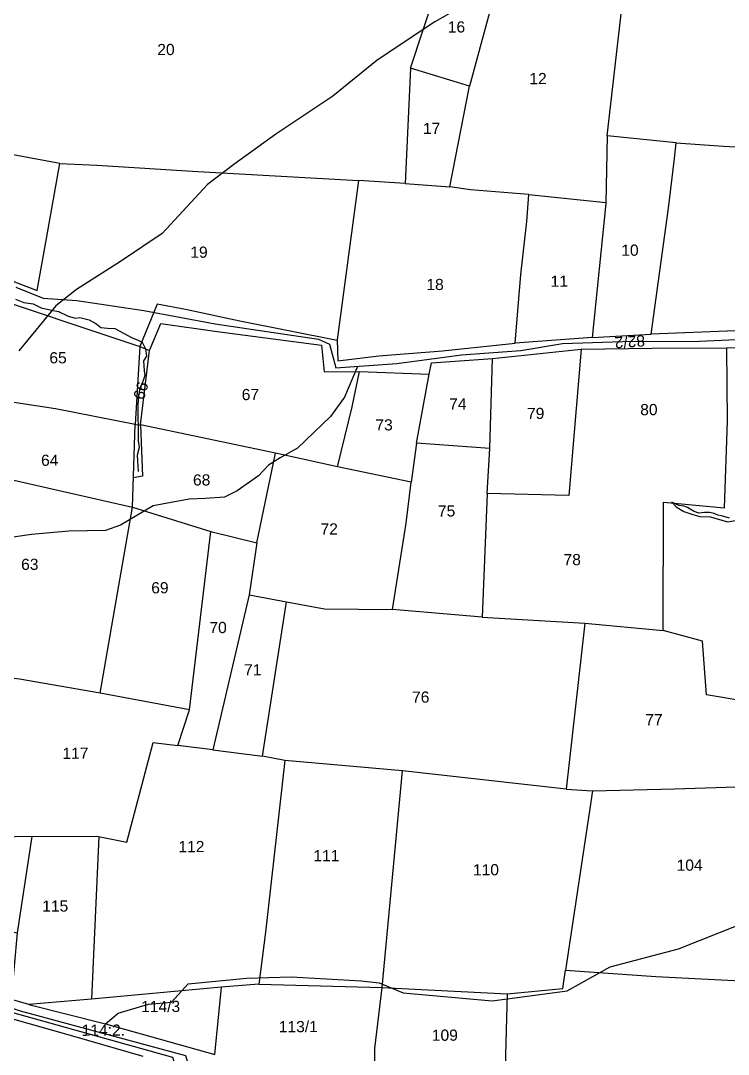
# Model space of a CAD drawing. Header units: inches. Extents: x 304037 to 460575, y 1453943 to 1639883.
# Drawn here: x 333011 to 333768, y 1603785 to 1604893 of the extents above; entities that cross this region are included whole.
import ezdxf

# ---------------------------------------------------------------- set-up
doc = ezdxf.new("R2010")
doc.units = ezdxf.units.IN
doc.header["$MEASUREMENT"] = 0
doc.linetypes.add('ACAD_ISO07W100', pattern=[3, 0, -3])
doc.layers.add('FOOTPATH', color=150, linetype='ACAD_ISO07W100', lineweight=30)
doc.layers.add('ROAD', color=1, linetype='Continuous', lineweight=25)
for name, color, linetype in [('NALA', 4, 'Continuous'), ('SURVEY_BND', 7, 'Continuous'), ('SURVEY_NO', 7, 'Continuous')]:
    doc.layers.add(name, color=color, linetype=linetype)
doc.styles.get("Standard").update_dxf_attribs({"font": 'arial.ttf'})

# ---------------------------------------------------------------- blocks, each defined once
blk = doc.blocks.new('THOPUGUNTA')
at = {"layer": 'FOOTPATH', "linetype": 'ByBlock'}
for points in [[(-4777.3, 1080.2), (-4817.9, 1056.8), (-4879.9, 1015.9), (-4927.1, 977.3), (-4988.1, 936.3), (-5033.1, 903.8), (-5061.3, 882.6), (-5109.9, 830), (-5154.7, 800), (-5201.5, 770.1), (-5223.9, 752.4), (-5263.3, 704.5)], [(-5266.5, 772.5), (-5237.5, 760.6), (-5201.4, 758.1), (-5129.5, 747.6), (-5053.1, 733.3), (-4942.6, 716.8), (-4930.7, 711.6), (-4924, 686), (-4858.7, 690.9), (-4789.5, 700.2), (-4725.7, 704.9), (-4681.2, 712.2), (-4617.1, 714.5), (-4534.5, 714.9), (-4448.4, 718.6)], [(-4900.9, 687.7), (-4914.8, 654.6), (-4929.8, 634.1), (-4965, 600.2), (-4983.5, 589.8), (-4996.2, 582), (-5006.9, 570.5), (-5029.7, 554.5), (-5043.3, 547.7), (-5063.5, 546), (-5081.1, 545.5), (-5119.5, 538.2), (-5154.6, 517.7), (-5170.6, 511.7), (-5209.9, 511.2), (-5249.7, 507.6), (-5284.5, 502.4)], [(-5170.6, -16.6), (-5157, -5.1), (-5124.4, 4.6), (-5100, 6.7), (-5081.9, 26.3), (-5019.6, 32.2), (-4971.8, 33.8), (-4896.9, 29.5), (-4877.4, 27.3), (-4851.9, 16.7), (-4756.6, 8), (-4705.5, 14.7), (-4676.1, 18.9), (-4630.3, 44.4), (-4557, 63.9), (-4467.1, 99.5)]]:
    blk.add_lwpolyline(points, dxfattribs=at)
at = {"layer": 'NALA', "linetype": 'ByBlock'}
for points in [[(-5266.9, 759.5), (-5258.2, 756.2), (-5248.1, 754.7), (-5239.4, 750.5), (-5228.6, 747.8), (-5220.8, 746.4), (-5210.7, 741.5), (-5202.7, 739.5), (-5198.1, 740), (-5188.1, 737.6), (-5181, 733.7), (-5175.5, 729.3), (-5168.4, 728.5), (-5160.5, 728.2), (-5150.7, 722.8), (-5142.1, 718.4), (-5135.5, 715.8), (-5131.5, 713.8), (-5127.7, 706.6), (-5126.7, 698.5), (-5129.8, 693.5), (-5129.3, 683), (-5128.4, 678), (-5130.6, 671.4), (-5133.9, 664.3), (-5135.5, 654), (-5136, 643.8), (-5135.9, 632.8), (-5135.5, 623.1), (-5135.5, 616.6), (-5135.5, 607.9), (-5134.7, 600.9), (-5136.6, 592.6), (-5136.5, 586.6), (-5135.7, 575.2)], [(-4502.5, 525.2), (-4510.9, 527.6), (-4514.8, 528.4), (-4518.8, 530), (-4523.8, 531.3), (-4529.2, 531.3), (-4532, 531), (-4535.2, 530.4), (-4540.2, 532.3), (-4544.4, 534.9), (-4547.2, 536.7), (-4551.2, 538), (-4556.2, 538.6), (-4559.2, 539.8), (-4564.1, 542.2), (-4559.5, 537.3), (-4551.3, 532.3), (-4542.9, 529.3), (-4534.2, 527), (-4523, 526.6), (-4516.6, 524.8), (-4504.6, 521.2), (-4495.9, 522.7)]]:
    blk.add_lwpolyline(points, dxfattribs=at)
at = {"layer": 'ROAD', "linetype": 'ByBlock'}
for points in [[(-6259.3, 284.7), (-6183.6, 260.5), (-6084.7, 237.2), (-6004.6, 217.7), (-5872.6, 185.6), (-5750, 147.7), (-5638.2, 112.2), (-5519.8, 74.3), (-5440.8, 48.9), (-5271.1, -4.1), (-5098.9, -52.3), (-5083.9, -98.8), (-4950.7, -143.9), (-4827.8, -191.3), (-4702.9, -233.2), (-4582.7, -274.7), (-4478.6, -312.4), (-4420.1, -331.6), (-4330, -363.1), (-4222.3, -403.1), (-4098.5, -446.5), (-3990.5, -486.9), (-3859.5, -536.1)], [(-6282, 299.4), (-6180.3, 266.1), (-6078.8, 242.4), (-5973.1, 215.5), (-5880, 192), (-5785, 163.9), (-5682.3, 132.1), (-5604.5, 107.6), (-5508.4, 75.8), (-5412, 46.5), (-5261.8, -2.6), (-5084.8, -50.7), (-5071.1, -95.5), (-4993.6, -123.5), (-4818.7, -187.9), (-4734.2, -217.7), (-4559.4, -278.2), (-4442, -318.4), (-4296, -368.2), (-4129, -430.9), (-4012.1, -471.8), (-3914.7, -507.2), (-3856.9, -529.9)]]:
    blk.add_lwpolyline(points, dxfattribs=at)
at = {"layer": 'SURVEY_BND', "linetype": 'ByBlock'}
for points in [[(-4809, 1109.9), (-4752.8, 1092.1), (-4780.8, 988), (-4843.9, 1007.1), (-4817.4, 1088.6), (-4809, 1109.9)], [(-4559.5, 927.3), (-4633.3, 934.8), (-4617.5, 1074.6)], [(-4843.9, 1007.1), (-4849.6, 883.5), (-4801.9, 879.9)], [(-4717.4, 871.8), (-4779.6, 877), (-4801.9, 879.9), (-4780.8, 988)], [(-4633.3, 934.8), (-4634.8, 862.1), (-4649.3, 718.7), (-4586.2, 722.1)], [(-5219.7, 905.1), (-5354.4, 929.9)], [(-4392.8, 730.9), (-4496.1, 725.7), (-4586.2, 722.1), (-4567.9, 857.3), (-4561.2, 910.5), (-4559.5, 927.3), (-4508.7, 923.7), (-4407.6, 917.9), (-4376.1, 914.7)], [(-5500.3, 889.8), (-5462.5, 874.7), (-5421.2, 858), (-5366.2, 834.3), (-5361.7, 814.8), (-5291.7, 787.3), (-5243.8, 769.1), (-5233.8, 824.8), (-5219.7, 905.1), (-5179.9, 903.3), (-5071.7, 896.3), (-4899.6, 886.7)], [(-4849.6, 883.5), (-4899.6, 886.7), (-4922.6, 716.3), (-4921.8, 693.8), (-4878, 699), (-4809.8, 704.5), (-4732, 712.5)], [(-4649.3, 718.7), (-4732, 712.5), (-4725.7, 786.1), (-4719.4, 843.1), (-4717.4, 871.8), (-4634.8, 863.4)], [(-5134, 709.1), (-5139, 625.5), (-5224.2, 642.1), (-5308.6, 654.9), (-5298.4, 763.7), (-5260, 751.2), (-5188.5, 727.3), (-5134, 709.1)], [(-4922.6, 715.4), (-5026.7, 736.3), (-5085.1, 748.5), (-5115.3, 754.3), (-5134, 709.1), (-5123.4, 704.8), (-5111.4, 733.8), (-5050.9, 724.9), (-4939.3, 710.3), (-4936.6, 682), (-4898.7, 682.2), (-4823.9, 679.4), (-4821.5, 691.6), (-4756.2, 696.3), (-4661.2, 706.2), (-4585.3, 707.2), (-4505.1, 707.7)], [(-4437.1, 319), (-4486.5, 329.1), (-4526.9, 335.8), (-4531.4, 393.2), (-4573.5, 404.7), (-4573, 542.4), (-4507.6, 536.3), (-4504.7, 629.2), (-4505.1, 707.7), (-4417.7, 709.9), (-4347.5, 711.2)], [(-4922.2, 580.2), (-4988.7, 594.8), (-5133.3, 625), (-5123.4, 704.8)], [(-4661.2, 706.2), (-4674.6, 549.4), (-4761.8, 551.5), (-4759.1, 599.8), (-4756.2, 696.3)], [(-4837.5, 605.5), (-4843.2, 563.5), (-4922.2, 580.2), (-4906.5, 644.4), (-4898.7, 682.2)], [(-4759.1, 599.8), (-4837.5, 605.5), (-4823.9, 679.4)], [(-5333, 581.4), (-5268.6, 565.7), (-5141.8, 536.7), (-5139, 625.5), (-5133.3, 624.8), (-5131.1, 570.1), (-5140.8, 568.4)], [(-5141.8, 536.7), (-5057.9, 510.8), (-5008.6, 498.6), (-4988.5, 594.7)], [(-5008.6, 498.6), (-5016.9, 442.9), (-4976.9, 435.6), (-4936, 428), (-4863.4, 427.4), (-4848.8, 519.9), (-4843.2, 563.5)], [(-4761.8, 551.5), (-4767.4, 419.1), (-4863.4, 427.4)], [(-5080.6, 319.7), (-5176.2, 337.7), (-5157.7, 444.7), (-5141.8, 536.7)], [(-5055.5, 276.8), (-5093.2, 281.5), (-5080.6, 319.7), (-5057.9, 510.8)], [(-5016.9, 442.9), (-5055.5, 276.8), (-5002.6, 270.3)], [(-4677.2, 234.8), (-4852.4, 254.4), (-4978.6, 265.6), (-5002.6, 270.3), (-4976.9, 435.6)], [(-4767.4, 419.1), (-4657.4, 412.6), (-4573.5, 404.7)], [(-4657.4, 412.6), (-4677.2, 234.8), (-4649.1, 233.1), (-4561.4, 235.1), (-4494.8, 237.3), (-4429.9, 247.5)], [(-5176.2, 337.7), (-5262.8, 352.6), (-5394.3, 368.9)], [(-5249.1, 184), (-5179.7, 184.5), (-5147.8, 178), (-5119.4, 284.7), (-5093.2, 281.5)], [(-4978.6, 265.6), (-4999.4, 81.6), (-5006.5, 26), (-4874.4, 22.5), (-4740.4, 15.5), (-4680.9, 21.4), (-4677.8, 41)], [(-5058.1, -149.2), (-4947.5, -157.2), (-4887.9, -154.4), (-4882.2, -72.1), (-4882.3, -42.9), (-4874.4, 22.5), (-4852.4, 254.4)], [(-4649.1, 233.1), (-4677.8, 41), (-4581.4, 34.3), (-4441.2, 27), (-4436.2, 57.7)], [(-5463.3, 188.7), (-5474.6, 114.4), (-5378, 98.5), (-5264.9, 80.9), (-5249.1, 184), (-5286.7, 183.3)], [(-5177.8, 184.1), (-5185.7, 9.9), (-5252.7, 4.2), (-5271.2, 9.5), (-5264.9, 80.9)], [(-5252.7, 4.2), (-5170.6, -16.6), (-5053.6, -49.6), (-5046.3, 22.6)], [(-5006.5, 26), (-5046.3, 22.6), (-5185.7, 9.9)], [(-4740.4, 15.5), (-4743.9, -115.5), (-4755.6, -176.1)], [(-5277.8, -9.2), (-5203.4, -30.1), (-5130.7, -51.2)]]:
    blk.add_lwpolyline(points, dxfattribs=at)
at = {"layer": 'SURVEY_NO', "linetype": 'ByBlock'}
for s, rotation, p in [('16', 0.2876, (-4804.1, 1045.3)), ('20', 0.2876, (-5115.2, 1021.1)), ('12', 0.2876, (-4716.8, 990)), ('17', 0.2876, (-4830.7, 936.6)), ('19', 0.2876, (-5079.8, 804)), ('10', 0.2876, (-4618.3, 806.2)), ('18', 0.2876, (-4827, 769.4)), ('11', 0.2876, (-4694, 773)), ('82/2', 183.9366, (-4593.3, 721.2)), ('65', 0.2876, (-5230.7, 690.9)), ('66', 73.452, (-5129.7, 651)), ('67', 0.2876, (-5024.7, 651.5)), ('74', 0.2876, (-4802.6, 641.4)), ('79', 0.2876, (-4719.2, 631.3)), ('80', 0.2876, (-4598, 635.4)), ('73', 0.2876, (-4881.6, 619)), ('64', 0.2876, (-5239.6, 581.1)), ('68', 0.2876, (-5076.9, 560)), ('75', 0.2876, (-4814.6, 526.8)), ('72', 0.2876, (-4940.3, 507.5)), ('63', 0.2876, (-5260.9, 469.6)), ('78', 0.2876, (-4680.1, 474.7)), ('69', 0.2876, (-5121.6, 444.5)), ('70', 0.2876, (-5059.3, 401.9)), ('71', 0.2876, (-5022.2, 356.6)), ('76', 0.2876, (-4842.3, 327.4)), ('77', 0.2876, (-4592.5, 303.3)), ('117', 0.2876, (-5216.6, 267.2)), ('112', 0.2876, (-5092.5, 167.2)), ('111', 0.2876, (-4948, 157.5)), ('104', 0.2876, (-4559, 147.4)), ('110', 0.2876, (-4777.1, 142.4)), ('115', 0.2876, (-5238.3, 103.5)), ('114/3', 0.2876, (-5132.4, -4.1)), ('114:2.', 0.2876, (-5196.1, -29.5)), ('113/1', 0.2876, (-4985, -25.7)), ('109', 0.2876, (-4821.1, -34.8))]:
    blk.add_text(s, height=11.97, rotation=rotation, dxfattribs=at).set_placement(p)

msp = doc.modelspace()

# ---------------------------------------------------------------- block references
at = {"xscale": 0.9999447887420897, "yscale": 0.9999447887420843, "zscale": 0.9999447887420891, "rotation": 359.995489292994}
msp.add_blockref('THOPUGUNTA', (338271.8, 1603834.2), dxfattribs=at)

doc.saveas('drawing.dxf')
